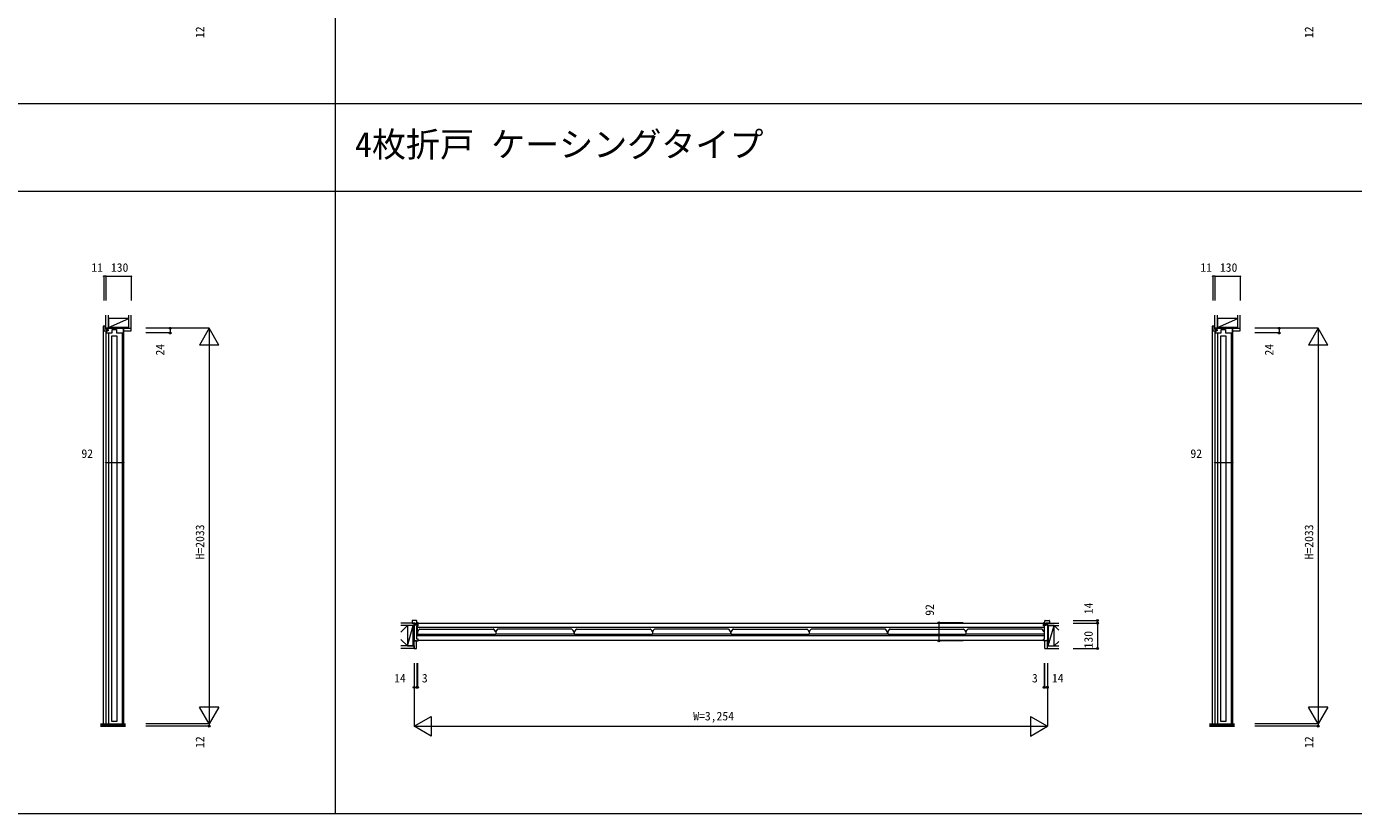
# Model space of a CAD drawing. Units: millimetres, scale not verified. Extents: x -14341 to 14341, y -10000 to 10000.
# Drawn here: x 1171 to 7991, y -10000 to -5956 of the extents above; entities that cross this region are included whole.
import ezdxf
from ezdxf.enums import TextEntityAlignment as Align

# ---------------------------------------------------------------- set-up
doc = ezdxf.new("R2010")
doc.units = ezdxf.units.MM
doc.header["$LTSCALE"] = 50
doc.layers.add('0-0_0', color=7, linetype='Continuous')
for name, color, linetype, lineweight in [('0-1_YKK_F1', 7, 'Continuous', 18), ('0-3_YKK_B1', 4, 'Continuous', 18), ('0-4_YKK_C1', 4, 'Continuous', 18), ('0-5_YKK_N1', 2, 'Continuous', 18), ('0-6_YKK_Z1', 7, 'Continuous', 18)]:
    doc.layers.add(name, color=color, linetype=linetype, lineweight=lineweight)
doc.styles.add('ＭＳ ゴシック', font='')
doc.styles.get('ＭＳ ゴシック').set_extended_font_data('MS Gothic')

msp = doc.modelspace()

# ---------------------------------------------------------------- linework, layer by layer
at = {"layer": '0-1_YKK_F1'}
for p, q in [((2759.49, -10000), (2759.49, 9500)), ((-14340.51, -6352), (14159.49, -6352)), ((-14340.51, -6802), (14159.49, -6802))]:
    msp.add_line(p, q, dxfattribs=at)
msp.add_lwpolyline([(-14340.51, -10000), (14340.51, -10000), (14340.51, 10000)], dxfattribs=at)
at = {"layer": '0-3_YKK_B1'}
for p, q in [((3175.1, -9008), (3155.1, -9008)), ((3177.1, -9031), (3177.1, -9010)), ((3181.1, -9067.4), (3181.1, -9077.67)), ((3183.6, -9036.5), (3184.1, -9035.99)), ((3184.1, -9023), (6398.1, -9023)), ((3193.34, -9052.4), (3570.61, -9052.4)), ((3582.85, -9067.4), (3582.85, -9078)), ((3582.85, -9067.4), (3582.85, -9078)), ((3972.36, -9052.4), (3595.09, -9052.4)), ((3984.6, -9067.4), (3984.6, -9077.67)), ((3986.6, -9067.4), (3986.6, -9077.67)), ((3998.84, -9052.4), (4376.11, -9052.4)), ((4388.35, -9067.4), (4388.35, -9078)), ((4388.35, -9067.4), (4388.35, -9078)), ((4777.86, -9052.4), (4400.59, -9052.4)), ((4790.1, -9067.4), (4790.1, -9077.67)), ((4792.1, -9067.4), (4792.1, -9077.67)), ((4804.34, -9052.4), (5181.61, -9052.4)), ((5193.85, -9067.4), (5193.85, -9078)), ((5193.85, -9067.4), (5193.85, -9078)), ((5583.36, -9052.4), (5206.09, -9052.4)), ((5595.6, -9067.4), (5595.6, -9077.67)), ((5597.6, -9067.4), (5597.6, -9077.67)), ((5609.84, -9052.4), (5987.11, -9052.4)), ((5999.35, -9067.4), (5999.35, -9078)), ((5999.35, -9067.4), (5999.35, -9078)), ((6388.86, -9052.4), (6011.59, -9052.4)), ((6401.1, -9067.4), (6401.1, -9077.67)), ((6405.1, -9031), (6405.1, -9010)), ((6407.1, -9008), (6427.1, -9008)), ((3181.8, -9078), (3181.1, -9077.67)), ((3181.8, -9078), (3582.85, -9078)), ((6398.1, -9112), (3184.1, -9112)), ((3983.9, -9078), (3582.85, -9078)), ((3983.9, -9078), (3984.6, -9077.67)), ((3987.3, -9078), (3986.6, -9077.67)), ((3987.3, -9078), (4388.35, -9078)), ((4789.4, -9078), (4388.35, -9078)), ((4789.4, -9078), (4790.1, -9077.67)), ((4792.8, -9078), (4792.1, -9077.67)), ((4792.8, -9078), (5193.85, -9078)), ((5594.9, -9078), (5193.85, -9078)), ((5594.9, -9078), (5595.6, -9077.67)), ((5598.3, -9078), (5597.6, -9077.67)), ((5598.3, -9078), (5999.35, -9078)), ((6400.4, -9078), (5999.35, -9078)), ((6400.4, -9078), (6401.1, -9077.67)), ((6418.1, -9112.5), (6405.6, -9112.5))]:
    msp.add_line(p, q, dxfattribs=at)
for points in [[(3153.1, -9010), (3153.1, -9022), (3170.1, -9022), (3170.1, -9031), (3177.1, -9031)], [(3182.1, -9020.5), (3177.1, -9020.5), (3177.1, -9032.5), (3169.4, -9032.5), (3169.4, -9024), (3168.4, -9023), (3164.1, -9023)], [(3164.1, -9023), (3164.1, -9112.5), (3184.1, -9112.5), (3184.1, -9105), (3183.6, -9104.5), (3178.6, -9104.5), (3178.1, -9104), (3178.1, -9037), (3178.6, -9036.5), (3183.6, -9036.5), (3184.1, -9036), (3184.1, -9022.5)], [(6418.1, -9023), (6418.1, -9112.5), (6398.1, -9112.5), (6398.1, -9105), (6398.6, -9104.5), (6403.6, -9104.5), (6404.1, -9104), (6404.1, -9037), (6403.6, -9036.5), (6398.6, -9036.5), (6398.1, -9036), (6398.1, -9022.5)], [(6400.1, -9020.5), (6405.1, -9020.5), (6405.1, -9032.5), (6412.8, -9032.5), (6412.8, -9024), (6413.8, -9023)], [(6429.1, -9010), (6429.1, -9022), (6412.1, -9022), (6412.1, -9031), (6405.1, -9031)]]:
    msp.add_lwpolyline(points, dxfattribs=at)
msp.add_lwpolyline([(3178.6, -9044.3), (3178.6, -9085.7), (6403.6, -9085.7), (6403.6, -9044.3)], close=True, dxfattribs=at)
for centre, radius, start, end in [((3155.1, -9010), 2, 90.00001, 179.99999), ((3175.1, -9010), 2, 0.00001, 89.99999), ((3185.8, -9067.4), 4.7, 154.60847, 180), ((3221.04, -9084.12), 43.7, 136.77834, 154.60847), ((3182.1, -9022.5), 2, 0.00001, 89.99999), ((3193.34, -9058.1), 5.7, 90, 136.77834), ((3570.61, -9058.1), 5.7, 43.22166, 90), ((3542.92, -9084.12), 43.7, 25.39153, 43.22166), ((3578.15, -9067.4), 4.7, 0, 25.39153), ((3587.55, -9067.4), 4.7, 154.60847, 180), ((3622.79, -9084.12), 43.7, 136.77834, 154.60847), ((3595.09, -9058.1), 5.7, 90, 136.77834), ((3972.36, -9058.1), 5.7, 43.22166, 90), ((3944.67, -9084.12), 43.7, 25.39153, 43.22166), ((3979.9, -9067.4), 4.7, 0, 25.39153), ((3991.3, -9067.4), 4.7, 154.60847, 180), ((4026.54, -9084.12), 43.7, 136.77834, 154.60847), ((3998.84, -9058.1), 5.7, 90, 136.77834), ((4376.11, -9058.1), 5.7, 43.22166, 90), ((4348.42, -9084.12), 43.7, 25.39153, 43.22166), ((4383.65, -9067.4), 4.7, 0, 25.39153), ((4393.05, -9067.4), 4.7, 154.60847, 180), ((4428.29, -9084.12), 43.7, 136.77834, 154.60847), ((4400.59, -9058.1), 5.7, 90, 136.77834), ((4777.86, -9058.1), 5.7, 43.22166, 90), ((4750.17, -9084.12), 43.7, 25.39153, 43.22166), ((4785.4, -9067.4), 4.7, 0, 25.39153), ((4796.8, -9067.4), 4.7, 154.60847, 180), ((4832.04, -9084.12), 43.7, 136.77834, 154.60847), ((4804.34, -9058.1), 5.7, 90, 136.77834), ((5181.61, -9058.1), 5.7, 43.22166, 90), ((5153.92, -9084.12), 43.7, 25.39153, 43.22166), ((5189.15, -9067.4), 4.7, 0, 25.39153), ((5198.55, -9067.4), 4.7, 154.60847, 180), ((5233.79, -9084.12), 43.7, 136.77834, 154.60847), ((5206.09, -9058.1), 5.7, 90, 136.77834), ((5583.36, -9058.1), 5.7, 43.22166, 90), ((5555.67, -9084.12), 43.7, 25.39153, 43.22166), ((5590.9, -9067.4), 4.7, 0, 25.39153), ((5602.3, -9067.4), 4.7, 154.60847, 180), ((5637.54, -9084.12), 43.7, 136.77834, 154.60847), ((5609.84, -9058.1), 5.7, 90, 136.77834), ((5987.11, -9058.1), 5.7, 43.22166, 90), ((5959.42, -9084.12), 43.7, 25.39153, 43.22166), ((5994.65, -9067.4), 4.7, 0, 25.39153), ((6004.05, -9067.4), 4.7, 154.60847, 180), ((6039.29, -9084.12), 43.7, 136.77834, 154.60847), ((6011.59, -9058.1), 5.7, 90, 136.77834), ((6388.86, -9058.1), 5.7, 43.22166, 90), ((6361.17, -9084.12), 43.7, 25.39153, 43.22166), ((6400.1, -9022.5), 2, 90.00001, 179.99999), ((6396.4, -9067.4), 4.7, 0, 25.39153), ((6407.1, -9010), 2, 90.00001, 179.99999), ((6427.1, -9010), 2, 0.00001, 89.99999)]:
    msp.add_arc(centre, radius, start, end, dxfattribs=at)
at = {"layer": '0-4_YKK_C1'}
for p, q in [((1568.73, -7498), (1568.73, -7518)), ((7268.73, -7498), (7268.73, -7518)), ((1578.23, -7521), (1578.23, -9540)), ((1594.23, -9540), (1594.23, -7531)), ((1612.13, -7521), (1612.33, -7521)), ((1662.23, -7531), (1662.23, -9540)), ((1669.73, -7529), (1669.73, -7507)), ((7278.23, -7521), (7278.23, -9540)), ((7294.23, -9540), (7294.23, -7531)), ((7312.13, -7521), (7312.33, -7521)), ((7362.23, -7531), (7362.23, -9540)), ((7369.73, -7529), (7369.73, -7507))]:
    msp.add_line(p, q, dxfattribs=at)
for points in [[(1570.73, -7496), (1565.73, -7496), (1565.73, -9540)], [(1570.73, -7520), (1588.73, -7520), (1588.73, -7513), (1579.73, -7513), (1579.73, -7496), (1570.73, -7496)], [(7270.73, -7496), (7265.73, -7496), (7265.73, -9540)], [(7270.73, -7520), (7288.73, -7520), (7288.73, -7513), (7279.73, -7513), (7279.73, -7496), (7270.73, -7496)], [(1669.73, -7507), (1580.73, -7507), (1580.73, -7511.3), (1581.73, -7512.3), (1590.23, -7512.3), (1590.23, -7520), (1580.73, -7520), (1580.73, -7529)], [(1582.73, -7531), (1611.63, -7531), (1612.13, -7530.5), (1612.13, -7513), (1633.33, -7513), (1633.33, -7530.5), (1633.83, -7531), (1667.73, -7531)], [(1669.73, -7507), (1670.23, -7507), (1670.23, -9540)], [(7369.73, -7507), (7280.73, -7507), (7280.73, -7511.3), (7281.73, -7512.3), (7290.23, -7512.3), (7290.23, -7520), (7280.73, -7520), (7280.73, -7529)], [(7282.73, -7531), (7311.63, -7531), (7312.13, -7530.5), (7312.13, -7513), (7333.33, -7513), (7333.33, -7530.5), (7333.83, -7531), (7367.73, -7531)], [(7369.73, -7507), (7370.23, -7507), (7370.23, -9540)]]:
    msp.add_lwpolyline(points, dxfattribs=at)
for points in [[(1610.13, -7545), (1635.73, -7545), (1635.73, -9527.91), (1610.13, -9527.91)], [(7310.13, -7545), (7335.73, -7545), (7335.73, -9527.91), (7310.13, -9527.91)]]:
    msp.add_lwpolyline(points, close=True, dxfattribs=at)
for centre, start, end in [((1570.73, -7498), 90.00001, 179.99999), ((7270.73, -7498), 90.00001, 179.99999), ((1570.73, -7518), 180.00001, 269.99999), ((1582.73, -7529), 180.00001, 269.99999), ((1667.73, -7529), 270.00001, 359.99999), ((7270.73, -7518), 180.00001, 269.99999), ((7282.73, -7529), 180.00001, 269.99999), ((7367.73, -7529), 270.00001, 359.99999)]:
    msp.add_arc(centre, 2, start, end, dxfattribs=at)
at = {"layer": '0-5_YKK_N1'}
for p, q in [((1568.73, -7239.52), (1568.73, -7364.52)), ((1579.73, -7239.52), (1568.73, -7239.52)), ((1579.73, -7239.52), (1579.73, -7364.52)), ((1579.73, -7239.52), (1709.73, -7239.52)), ((1709.73, -7239.52), (1709.73, -7364.52)), ((7268.73, -7239.52), (7268.73, -7364.52)), ((7279.73, -7239.52), (7268.73, -7239.52)), ((7279.73, -7239.52), (7279.73, -7364.52)), ((7279.73, -7239.52), (7409.73, -7239.52)), ((7409.73, -7239.52), (7409.73, -7364.52)), ((2109.73, -7507), (1784.73, -7507)), ((1909.73, -7531), (1784.73, -7531)), ((1909.73, -7507), (1909.73, -7531)), ((2109.73, -7507), (2059.73, -7593.6)), ((2159.73, -7593.6), (2109.73, -7507)), ((7809.73, -7507), (7484.73, -7507)), ((7609.73, -7531), (7484.73, -7531)), ((7609.73, -7507), (7609.73, -7531)), ((7809.73, -7507), (7759.73, -7593.6)), ((7859.73, -7593.6), (7809.73, -7507)), ((2159.73, -7593.6), (2059.73, -7593.6)), ((7859.73, -7593.6), (7759.73, -7593.6)), ((1578.23, -8195.72), (1670.23, -8195.72)), ((7278.23, -8195.72), (7370.23, -8195.72)), ((5860.35, -9020.5), (5860.35, -9112.5)), ((5985.35, -9020.5), (5860.35, -9020.5)), ((6551.51, -9008), (6676.51, -9008)), ((6551.51, -9022), (6676.51, -9022)), ((6676.51, -9022), (6676.51, -9008)), ((6676.51, -9022), (6676.51, -9152)), ((5985.35, -9112.5), (5860.35, -9112.5)), ((6551.51, -9152), (6676.51, -9152)), ((3164.1, -9227), (3164.1, -9552)), ((3178.1, -9227), (3178.1, -9352)), ((3181.1, -9227), (3181.1, -9352)), ((6401.1, -9227), (6401.1, -9352)), ((6404.1, -9227), (6404.1, -9352)), ((6418.1, -9227), (6418.1, -9552)), ((3164.1, -9352), (3178.1, -9352)), ((3178.1, -9352), (3181.1, -9352)), ((6404.1, -9352), (6401.1, -9352)), ((6418.1, -9352), (6404.1, -9352)), ((2159.73, -9453.4), (2059.73, -9453.4)), ((2109.73, -9540), (2059.73, -9453.4)), ((2159.73, -9453.4), (2109.73, -9540)), ((7859.73, -9453.4), (7759.73, -9453.4)), ((7809.73, -9540), (7759.73, -9453.4)), ((7859.73, -9453.4), (7809.73, -9540)), ((2109.73, -9540), (2109.73, -9552)), ((3164.1, -9552), (3250.71, -9502)), ((3250.71, -9502), (3250.71, -9602)), ((6331.5, -9502), (6418.1, -9552)), ((6331.5, -9502), (6331.5, -9602)), ((7809.73, -9540), (7809.73, -9552)), ((2109.73, -9552), (1784.73, -9552)), ((3164.1, -9552), (6418.1, -9552)), ((3250.71, -9602), (3164.1, -9552)), ((6331.5, -9602), (6418.1, -9552)), ((7809.73, -9552), (7484.73, -9552))]:
    msp.add_line(p, q, dxfattribs=at)
for points in [[(2109.73, -7507), (2109.73, -9540), (1784.73, -9540)], [(7809.73, -7507), (7809.73, -9540), (7484.73, -9540)]]:
    msp.add_lwpolyline(points, dxfattribs=at)
for centre, radius in [((1568.73, -7239.52), 1.5), ((1579.73, -7239.52), 1.5), ((1709.73, -7239.52), 1.5), ((7268.73, -7239.52), 1.5), ((7279.73, -7239.52), 1.5), ((7409.73, -7239.52), 1.5), ((1909.73, -7507), 5), ((1909.73, -7531), 5), ((7609.73, -7507), 5), ((7609.73, -7531), 5), ((1578.23, -8195.72), 1.5), ((1670.23, -8195.72), 1.5), ((7278.23, -8195.72), 1.5), ((7370.23, -8195.72), 1.5), ((5860.35, -9020.5), 5), ((6676.51, -9008), 5), ((6676.51, -9022), 5), ((5860.35, -9112.5), 5), ((6676.51, -9152), 5), ((3164.1, -9352), 5), ((3178.1, -9352), 5), ((3181.1, -9352), 5), ((6401.1, -9352), 5), ((6404.1, -9352), 5), ((6418.1, -9352), 5), ((2109.73, -9552), 5), ((7809.73, -9552), 5)]:
    msp.add_circle(centre, radius, dxfattribs=at)
at = {"layer": '0-6_YKK_Z1'}
for p, q in [((1579.73, -7507), (1579.73, -7439.52)), ((1592.23, -7507), (1592.23, -7439.52)), ((1592.23, -7502), (1697.23, -7457)), ((1697.23, -7507), (1697.23, -7439.52)), ((1709.73, -7507), (1709.73, -7439.52)), ((7279.73, -7507), (7279.73, -7439.52)), ((7292.23, -7507), (7292.23, -7439.52)), ((7292.23, -7502), (7397.23, -7457)), ((7397.23, -7507), (7397.23, -7439.52)), ((7409.73, -7507), (7409.73, -7439.52)), ((1579.73, -7507), (1592.23, -7507)), ((1592.23, -7507), (1697.23, -7502)), ((1670.23, -7507), (1709.73, -7507)), ((1670.23, -7507), (1670.23, -7519.5)), ((1670.23, -7519.5), (1709.73, -7519.5)), ((1697.23, -7507), (1709.73, -7507)), ((1709.73, -7519.5), (1709.73, -7507)), ((7279.73, -7507), (7292.23, -7507)), ((7292.23, -7507), (7397.23, -7502)), ((7370.23, -7507), (7409.73, -7507)), ((7370.23, -7507), (7370.23, -7519.5)), ((7370.23, -7519.5), (7409.73, -7519.5)), ((7397.23, -7507), (7409.73, -7507)), ((7409.73, -7519.5), (7409.73, -7507)), ((3164.1, -9022), (3095.97, -9022)), ((3129.1, -9034.5), (3095.97, -9067.63)), ((3164.1, -9034.5), (3095.97, -9034.5)), ((3129.1, -9139.5), (3159.1, -9034.5)), ((3159.1, -9139.5), (3164.1, -9034.5)), ((3164.1, -9034.5), (3164.1, -9022)), ((6413.8, -9023), (6418.1, -9023)), ((6418.1, -9034.5), (6418.1, -9022)), ((6418.1, -9022), (6476.51, -9022)), ((6418.1, -9034.5), (6418.1, -9022)), ((6418.1, -9139.5), (6423.1, -9034.5)), ((6418.1, -9034.5), (6476.51, -9034.5)), ((6423.1, -9139.5), (6453.1, -9034.5)), ((6453.1, -9034.5), (6476.51, -9057.91)), ((3129.1, -9139.5), (3095.97, -9106.37)), ((3176.6, -9112.5), (3164.1, -9112.5)), ((3176.6, -9152), (3176.6, -9112.5)), ((6405.6, -9152), (6405.6, -9112.5)), ((6418.1, -9152), (6418.1, -9106)), ((6453.1, -9139.5), (6476.51, -9116.09)), ((3164.1, -9139.5), (3095.97, -9139.5)), ((3164.1, -9152), (3095.97, -9152)), ((3164.1, -9152), (3176.6, -9152)), ((6405.6, -9152), (6418.1, -9152)), ((6418.1, -9139.5), (6476.51, -9139.5)), ((6418.1, -9152), (6418.1, -9139.5)), ((6418.1, -9152), (6476.51, -9152)), ((1550.81, -9540), (1680.41, -9540)), ((1550.81, -9542), (1680.41, -9542)), ((1550.81, -9544), (1680.41, -9544)), ((1550.81, -9546), (1680.41, -9546)), ((7250.81, -9540), (7380.41, -9540)), ((7250.81, -9542), (7380.41, -9542)), ((7250.81, -9544), (7380.41, -9544)), ((7250.81, -9546), (7380.41, -9546)), ((1550.81, -9548), (1680.41, -9548)), ((1550.81, -9550), (1680.41, -9550)), ((1550.81, -9552), (1680.41, -9552)), ((7250.81, -9548), (7380.41, -9548)), ((7250.81, -9550), (7380.41, -9550)), ((7250.81, -9552), (7380.41, -9552))]:
    msp.add_line(p, q, dxfattribs=at)
for points in [[(1592.23, -7502), (1697.23, -7502), (1697.23, -7457), (1592.23, -7457)], [(7292.23, -7502), (7397.23, -7502), (7397.23, -7457), (7292.23, -7457)], [(1592.23, -7507), (1697.23, -7507), (1697.23, -7502), (1592.23, -7502)], [(7292.23, -7507), (7397.23, -7507), (7397.23, -7502), (7292.23, -7502)], [(3129.1, -9139.5), (3159.1, -9139.5), (3159.1, -9034.5), (3129.1, -9034.5)], [(3159.1, -9139.5), (3164.1, -9139.5), (3164.1, -9034.5), (3159.1, -9034.5)], [(6418.1, -9139.5), (6423.1, -9139.5), (6423.1, -9034.5), (6418.1, -9034.5)], [(6423.1, -9139.5), (6453.1, -9139.5), (6453.1, -9034.5), (6423.1, -9034.5)]]:
    msp.add_lwpolyline(points, close=True, dxfattribs=at)
msp.add_lwpolyline([(3164.1, -9139.5), (3164.1, -9152), (3164.1, -9112.5)], dxfattribs=at)

# ---------------------------------------------------------------- texts
at = {"layer": '0-0_0', "style": 'ＭＳ ゴシック'}
msp.add_text('4枚折戸 ケーシングタイプ', height=128.3, dxfattribs=at).set_placement((2859.49, -6664.5), align=Align.BOTTOM_LEFT)
at = {"layer": '0-5_YKK_N1', "color": 7, "style": 'ＭＳ ゴシック'}
for s, p in [('12', (2097.73, -6015.64)), ('12', (7797.73, -6015.64)), ('24', (1893.14, -7647.03)), ('24', (7593.14, -7647.03)), ('H=2033', (2097.73, -8694.5)), ('H=2033', (7797.73, -8694.5)), ('92', (5848.35, -8984.23)), ('14', (6664.51, -8975.73)), ('130', (6664.51, -9152)), ('12', (2097.73, -9663.64)), ('12', (7797.73, -9663.64))]:
    msp.add_text(s, height=43.99, rotation=90, dxfattribs=at).set_placement(p, align=Align.BOTTOM_LEFT)
for s, p in [('11', (1504.39, -7229.76)), ('130', (1605.1, -7229.76)), ('11', (7204.39, -7229.76)), ('130', (7305.1, -7229.76)), ('92', (1453.48, -8185.96)), ('92', (7153.48, -8185.96)), ('14', (3060.69, -9340)), ('3', (3203.28, -9340)), ('3', (6338.93, -9340)), ('14', (6441.51, -9340)), ('W=3,254', (4598.1, -9535))]:
    msp.add_text(s, height=43.99, dxfattribs=at).set_placement(p, align=Align.BOTTOM_LEFT)

doc.saveas('drawing.dxf')
